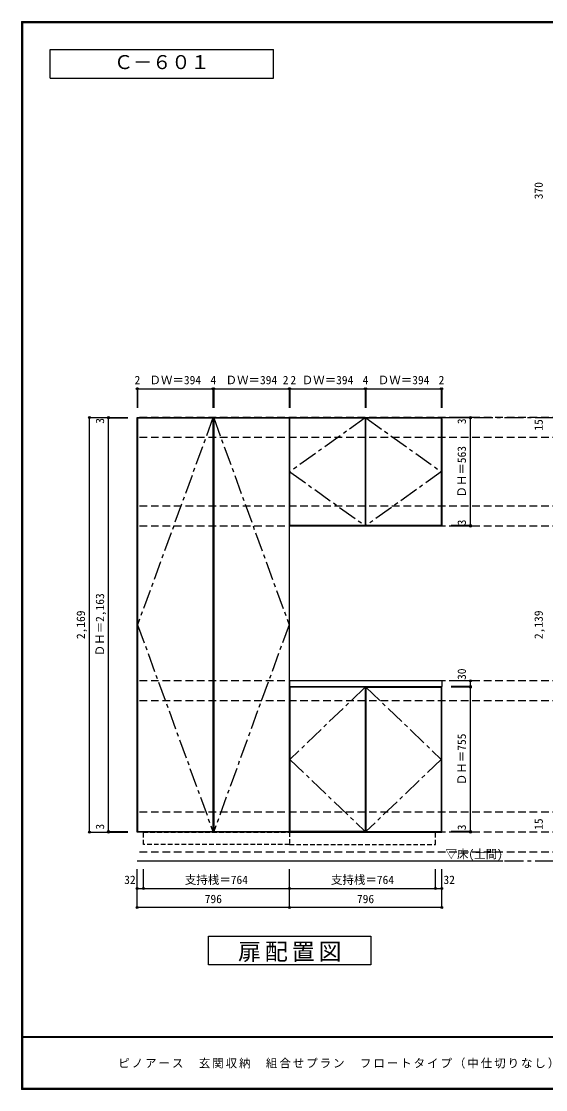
# Model space of a CAD drawing. Units: millimetres at full size, sheet at 1:20; details may follow other scales. Extents: x -3893 to 3907, y -2871 to 2783.
# Drawn here: x -3893 to -1152, y -2803 to 2783 of the extents above; entities that cross this region are included whole.
import ezdxf
from ezdxf.enums import TextEntityAlignment as Align

# ---------------------------------------------------------------- set-up
doc = ezdxf.new("R2010")
doc.units = ezdxf.units.MM
doc.header["$LTSCALE"] = 20
doc.header["$PDMODE"] = 32
doc.header["$PDSIZE"] = 10
for name, pattern in [('CHAIN1', [8, 5, -1, 1, -1]), ('DASHED1', [1.8, 1.2, -0.6]), ('DASHED2', [3, 2, -1])]:
    doc.linetypes.add(name, pattern=pattern)
for name, color, linetype in [('0-1_本体', 2, 'Continuous'), ('0-2_扉', 3, 'Continuous'), ('0-3_扉仕上', 7, 'CHAIN1'), ('0-4_棚', 2, 'Continuous'), ('0-9_', 7, 'DASHED1'), ('0-A_文字', 7, 'Continuous'), ('0-B_寸法', 7, 'Continuous'), ('F-1_枠', 6, 'Continuous'), ('F-A_文字', 7, 'Continuous')]:
    doc.layers.add(name, color=color, linetype=linetype)
doc.styles.add('ＭＳ ゴシック', font='')
doc.styles.get('ＭＳ ゴシック').set_extended_font_data('MS Gothic')

msp = doc.modelspace()

# ---------------------------------------------------------------- linework, layer by layer
at = {"layer": '0-1_本体', "color": 7}
for p, q in [((-2491.48, -1456.67), (-2491.48, 712.33)), ((-1695.48, 143.33), (-2491.48, 143.33)), ((-1695.48, -1456.67), (-1695.48, -695.67)), ((-2491.48, -1456.67), (-3287.48, -1456.67)), ((-2491.48, -1456.67), (-1695.48, -1456.67))]:
    msp.add_line(p, q, dxfattribs=at)
for points in [[(-3287.48, -1456.67), (-3287.48, 712.33), (-2491.48, 712.33)], [(-2491.48, 712.33), (-1695.48, 712.33), (-1695.48, 143.33)]]:
    msp.add_lwpolyline(points, dxfattribs=at)
at = {"layer": '0-2_扉'}
for p, q in [((-3285.48, 709.33), (-3285.48, -1453.67)), ((-3285.48, 709.33), (-2891.48, 709.33)), ((-2891.48, 709.33), (-2891.48, -1453.67)), ((-2887.48, 709.33), (-2887.48, -1453.67)), ((-2887.48, 709.33), (-2493.48, 709.33)), ((-2493.48, 709.33), (-2493.48, -1453.67)), ((-2489.48, -698.67), (-2489.48, -1453.67)), ((-2095.48, -698.67), (-2489.48, -698.67)), ((-2095.48, -698.67), (-2095.48, -1453.67)), ((-2091.48, -698.67), (-2091.48, -1453.67)), ((-2091.48, -698.67), (-1697.48, -698.67)), ((-1697.48, -698.67), (-1697.48, -1453.67)), ((-3285.48, -1453.67), (-2891.48, -1453.67)), ((-2887.48, -1453.67), (-2493.48, -1453.67)), ((-2095.48, -1453.67), (-2489.48, -1453.67)), ((-2091.48, -1453.67), (-1697.48, -1453.67))]:
    msp.add_line(p, q, dxfattribs=at)
for points in [[(-2489.48, 709.33), (-2095.48, 709.33), (-2095.48, 146.33), (-2489.48, 146.33)], [(-2091.48, 709.33), (-1697.48, 709.33), (-1697.48, 146.33), (-2091.48, 146.33)]]:
    msp.add_lwpolyline(points, close=True, dxfattribs=at)
at = {"layer": '0-3_扉仕上', "linetype": 'Continuous'}
msp.add_line((-3287.48, -1606.67), (-1375.48, -1606.67), dxfattribs=at)
at = {"layer": '0-3_扉仕上'}
for points in [[(-2891.48, 709.33), (-3285.48, -372.17), (-2891.48, -1453.67)], [(-2887.48, 709.33), (-2493.48, -372.17), (-2887.48, -1453.67)], [(-2095.48, 709.33), (-2489.48, 427.83), (-2095.48, 146.33)], [(-2091.48, 709.33), (-1697.48, 427.83), (-2091.48, 146.33)], [(-2095.48, -698.67), (-2489.48, -1076.17), (-2095.48, -1453.67)], [(-2091.48, -698.67), (-1697.48, -1076.17), (-2091.48, -1453.67)]]:
    msp.add_lwpolyline(points, dxfattribs=at)
at = {"layer": '0-4_棚', "color": 3}
msp.add_lwpolyline([(-2491.48, -695.67), (-1693.48, -695.67), (-1693.48, -665.67), (-2491.48, -665.67)], close=True, dxfattribs=at)
at = {"layer": '0-9_'}
for p, q in [((-3255.48, -1456.67), (-2491.48, -1456.67)), ((-3255.48, -1520.67), (-3255.48, -1456.67)), ((-1727.48, -1456.67), (-2491.48, -1456.67)), ((-1727.48, -1520.67), (-1727.48, -1456.67)), ((-2491.48, -1520.67), (-1727.48, -1520.67))]:
    msp.add_line(p, q, dxfattribs=at)
msp.add_lwpolyline([(-2491.48, -1456.67), (-2491.48, -1520.67), (-3255.48, -1520.67)], dxfattribs=at)
at = {"layer": '0-A_文字', "linetype": 'CHAIN1'}
for p, q in [((-3287.48, 712.33), (3184.52, 712.33)), ((-3287.48, -1606.67), (3184.52, -1606.67))]:
    msp.add_line(p, q, dxfattribs=at)
at = {"layer": '0-A_文字'}
for p, q in [((-2915.48, -2151.17), (-2915.48, -2001.17)), ((-2915.48, -2001.17), (-2065.48, -2001.17)), ((-2065.48, -2001.17), (-2065.48, -2151.17)), ((-2065.48, -2151.17), (-2915.48, -2151.17))]:
    msp.add_line(p, q, dxfattribs=at)
for points in [[(-3743.33, 2486.67), (-3743.33, 2636.67), (-2574.63, 2636.67)], [(-3743.33, 2486.67), (-2574.63, 2486.67), (-2574.63, 2636.67)]]:
    msp.add_lwpolyline(points, dxfattribs=at)
at = {"layer": '0-B_寸法', "color": 4}
for p, q in [((-3287.48, 862.33), (-3287.48, 762.33)), ((-3287.48, 862.33), (-3285.48, 862.33)), ((-3285.48, 862.33), (-2891.48, 862.33)), ((-3285.48, 862.33), (-3285.48, 762.33)), ((-2891.48, 862.33), (-2887.48, 862.33)), ((-2891.48, 862.33), (-2891.48, 762.33)), ((-2887.48, 862.33), (-2493.48, 862.33)), ((-2887.48, 862.33), (-2887.48, 762.33)), ((-2493.48, 862.33), (-2491.48, 862.33)), ((-2493.48, 862.33), (-2493.48, 762.33)), ((-2491.48, 862.33), (-2491.48, 762.33)), ((-2491.48, 862.33), (-2489.48, 862.33)), ((-2489.48, 862.33), (-2095.48, 862.33)), ((-2489.48, 862.33), (-2489.48, 762.33)), ((-2095.48, 862.33), (-2091.48, 862.33)), ((-2095.48, 862.33), (-2095.48, 762.33)), ((-2091.48, 862.33), (-1697.48, 862.33)), ((-2091.48, 862.33), (-2091.48, 762.33)), ((-1697.48, 862.33), (-1695.48, 862.33)), ((-1697.48, 862.33), (-1697.48, 762.33)), ((-1695.48, 862.33), (-1695.48, 762.33)), ((-3537.48, 712.33), (-3337.48, 712.33)), ((-3537.48, -1456.67), (-3537.48, 712.33)), ((-3437.48, 709.33), (-3437.48, 712.33)), ((-3437.48, 709.33), (-3337.48, 709.33)), ((-3437.48, -1453.67), (-3437.48, 709.33)), ((-1545.48, 712.33), (-1645.48, 712.33)), ((-1545.48, 709.33), (-1645.48, 709.33)), ((-1545.48, 709.33), (-1545.48, 712.33)), ((-1545.48, 146.33), (-1545.48, 709.33)), ((-1545.48, 146.33), (-1645.48, 146.33)), ((-1545.48, 143.33), (-1645.48, 143.33)), ((-1545.48, 143.33), (-1545.48, 146.33)), ((-1545.48, -665.67), (-1645.48, -665.67)), ((-1545.48, -695.67), (-1545.48, -665.67)), ((-1545.48, -695.67), (-1645.48, -695.67)), ((-1545.48, -695.67), (-1645.48, -695.67)), ((-1545.48, -698.67), (-1645.48, -698.67)), ((-1545.48, -698.67), (-1545.48, -695.67)), ((-1545.48, -1453.67), (-1545.48, -698.67)), ((-3537.48, -1456.67), (-3337.48, -1456.67)), ((-3437.48, -1453.67), (-3337.48, -1453.67)), ((-3437.48, -1456.67), (-3437.48, -1453.67)), ((-1545.48, -1453.67), (-1645.48, -1453.67)), ((-1545.48, -1456.67), (-1645.48, -1456.67)), ((-1545.48, -1456.67), (-1545.48, -1453.67)), ((-3287.48, -1751.17), (-3287.48, -1651.17)), ((-3255.48, -1751.17), (-3255.48, -1651.17)), ((-2491.48, -1751.17), (-2491.48, -1651.17)), ((-1727.48, -1751.17), (-1727.48, -1651.17)), ((-1695.48, -1751.17), (-1695.48, -1651.17)), ((-3287.48, -1851.17), (-3287.48, -1751.17)), ((-3287.48, -1751.17), (-3255.48, -1751.17)), ((-3255.48, -1751.17), (-2491.48, -1751.17)), ((-2491.48, -1851.17), (-2491.48, -1751.17)), ((-2491.48, -1751.17), (-1727.48, -1751.17)), ((-1727.48, -1751.17), (-1695.48, -1751.17)), ((-1695.48, -1851.17), (-1695.48, -1751.17)), ((-2491.48, -1851.17), (-3287.48, -1851.17)), ((-1695.48, -1851.17), (-2491.48, -1851.17))]:
    msp.add_line(p, q, dxfattribs=at)
at = {"layer": '0-B_寸法', "color": 4, "linetype": 'DASHED2'}
for p, q in [((3184.52, 712.33), (-3287.48, 712.33)), ((3184.52, 607.33), (-3287.48, 607.33)), ((3184.52, 248.33), (-3287.48, 248.33)), ((3184.52, 143.33), (-3287.48, 143.33)), ((3184.52, -665.67), (-3287.48, -665.67)), ((3184.52, -770.67), (-3287.48, -770.67)), ((3184.52, -1351.67), (-3287.48, -1351.67)), ((3184.52, -1456.67), (-3287.48, -1456.67)), ((3184.52, -1561.67), (-3287.48, -1561.67))]:
    msp.add_line(p, q, dxfattribs=at)
at = {"layer": '0-B_寸法'}
for p in [(-3287.48, 862.33), (-3285.48, 862.33), (-2891.48, 862.33), (-2887.48, 862.33), (-2493.48, 862.33), (-2491.48, 862.33), (-2489.48, 862.33), (-2095.48, 862.33), (-2091.48, 862.33), (-1697.48, 862.33), (-1695.48, 862.33), (-3537.48, 712.33), (-3437.48, 712.33), (-3437.48, 709.33), (-1545.48, 712.33), (-1545.48, 709.33), (-1545.48, 146.33), (-1545.48, 143.33), (-1545.48, -665.67), (-1545.48, -695.67), (-1545.48, -695.67), (-1545.48, -698.67), (-3537.48, -1456.67), (-3437.48, -1453.67), (-3437.48, -1456.67), (-1545.48, -1453.67), (-1545.48, -1456.67), (-3287.48, -1751.17), (-3255.48, -1751.17), (-2491.48, -1751.17), (-1727.48, -1751.17), (-1695.48, -1751.17), (-3287.48, -1851.17), (-2491.48, -1851.17), (-1695.48, -1851.17)]:
    msp.add_point(p, dxfattribs=at)
at = {"layer": 'F-1_枠'}
for p, q in [((-3893.39, 2783.33), (-3893.39, -2803.33)), ((-3893.39, 2783.33), (3906.61, 2783.33)), ((-3893.39, 2780), (3906.61, 2780)), ((-3893.39, 2776.67), (3906.61, 2776.67)), ((-3890.05, 2783.33), (-3890.05, -2803.33)), ((-3886.72, 2783.33), (-3886.72, -2803.33)), ((3906.61, -2526.67), (-3893.39, -2526.67)), ((3906.61, -2530), (-3893.39, -2530)), ((3906.61, -2796.67), (-3893.39, -2796.67)), ((3906.61, -2800), (-3893.39, -2800)), ((3906.61, -2803.33), (-3893.39, -2803.33))]:
    msp.add_line(p, q, dxfattribs=at)

# ---------------------------------------------------------------- texts
at = {"layer": '0-A_文字', "style": 'ＭＳ ゴシック'}
for s, height, p in [('Ｃ－６０１', 73.31, (-3408.98, 2511.67)), ('▽床(土間)', 43.99, (-1675.48, -1606.67))]:
    msp.add_text(s, height=height, dxfattribs=at).set_placement(p, align=Align.BOTTOM_LEFT)
at = {"layer": '0-A_文字', "insert": (-2760.48, -2136.17), "char_height": 87.98, "attachment_point": 7, "style": 'ＭＳ ゴシック'}
msp.add_mtext('\\T1.17;扉配置図', dxfattribs=at)
at = {"layer": '0-B_寸法', "style": 'ＭＳ ゴシック'}
for s, p in [('370', (-1153.48, 1853.06)), ('3', (-3447.48, 679.01)), ('3', (-1555.48, 676.85)), ('15', (-1153.48, 643.11)), ('ＤＨ＝563', (-1555.48, 292.83)), ('3', (-1555.48, 147.85)), ('ＤＨ＝2,163', (-3447.48, -537.17)), ('2,169', (-3547.48, -447.17)), ('2,139', (-1153.48, -447.17)), ('30', (-1555.48, -660.67)), ('ＤＨ＝755', (-1555.48, -1211.17)), ('15', (-1153.48, -1444.62)), ('3', (-3447.48, -1443.09)), ('3', (-1555.48, -1446.76))]:
    msp.add_text(s, height=43.99, rotation=90, dxfattribs=at).set_placement(p, align=Align.BOTTOM_LEFT)
for s, p in [('2', (-3301.48, 872.33)), ('ＤＷ＝394', (-3223.48, 872.33)), ('4', (-2904.48, 872.33)), ('ＤＷ＝394', (-2825.48, 872.33)), ('2', (-2526.48, 872.33)), ('2', (-2486.48, 872.33)), ('ＤＷ＝394', (-2427.48, 872.33)), ('4', (-2108.48, 872.33)), ('ＤＷ＝394', (-2029.48, 872.33)), ('2', (-1711.48, 872.33)), ('32', (-3355.65, -1741.17)), ('支持桟＝764', (-3038.48, -1741.17)), ('支持桟＝764', (-2274.48, -1741.17)), ('32', (-1686.03, -1741.17)), ('796', (-2934.48, -1841.17)), ('796', (-2138.48, -1841.17))]:
    msp.add_text(s, height=43.99, dxfattribs=at).set_placement(p, align=Align.BOTTOM_LEFT)
at = {"layer": 'F-A_文字', "insert": (-3386.72, -2693.33), "char_height": 43.99, "attachment_point": 7, "style": 'ＭＳ ゴシック'}
msp.add_mtext('\\T1.17;ピノアース\u3000玄関収納\u3000組合せプラン\u3000フロートタイプ（中仕切りなし）\\~Ｃ６０１', dxfattribs=at)

doc.saveas('drawing.dxf')
